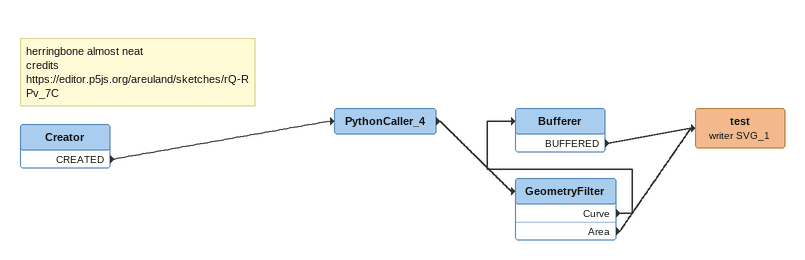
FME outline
Note: herringbone almost neat / credits / https://editor.p5js.org/areuland/sketches/rQ-RPv_7C
Creator
    CREATED -> PythonCaller_4
PythonCaller_4
    -> GeometryFilter
GeometryFilter
    Curve -> Bufferer
    Area -> test (writer SVG_1)
Bufferer
    BUFFERED -> test (writer SVG_1)
test (writer SVG_1)
